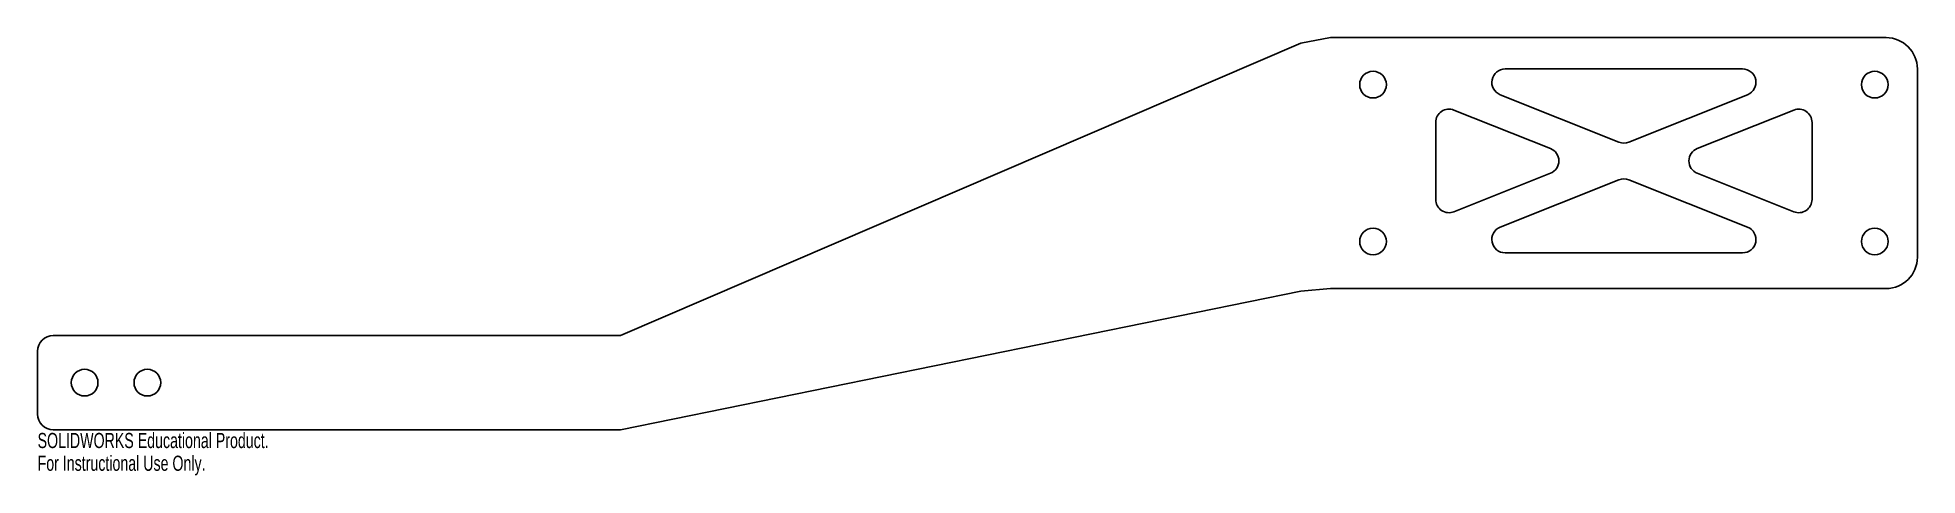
# Model space of a CAD drawing. Header units: millimetres. Extents: x -506 to 94, y -100 to 40.
import ezdxf

# ---------------------------------------------------------------- set-up
doc = ezdxf.new("R2010")
doc.units = ezdxf.units.MM
doc.styles.add('SLDTEXTSTYLE0', font='TXT', dxfattribs={"width": 0.7})

msp = doc.modelspace()

# ---------------------------------------------------------------- linework, layer by layer
at = {"color": 7, "linetype": 'Continuous', "lineweight": 25}
for p, q in [((-103.02, 38.28), (-320.02, -55)), ((-103.02, 38.28), (-93.6, 40)), ((83.6, 40), (-93.6, 40)), ((37.87, 30), (-37.87, 30)), ((93.6, -30), (93.6, 30)), ((-39.44, 21.8), (-1.57, 6.7)), ((1.57, 6.7), (39.44, 21.8)), ((-60, 12.96), (-60, -11.58)), ((-23.4, 4.64), (-54.18, 16.91)), ((54.18, 16.91), (23.4, 4.64)), ((60, -11.58), (60, 12.96)), ((-54.18, -15.52), (-23.4, -3.25)), ((-1.57, -5.32), (-39.44, -20.41)), ((39.44, -20.41), (1.57, -5.32)), ((23.4, -3.25), (54.18, -15.52)), ((-37.87, -28.61), (37.87, -28.61)), ((-320.02, -85), (-103.02, -40.81)), ((-93.6, -40), (-103.02, -40.81)), ((-93.6, -40), (83.6, -40)), ((-500.85, -55), (-320.02, -55)), ((-505.85, -80), (-505.85, -60)), ((-320.02, -85), (-500.85, -85))]:
    msp.add_line(p, q, dxfattribs=at)
for centre in [(-80, 25), (80, 25), (-80, -25), (80, -25), (-490.85, -70), (-470.85, -70)]:
    msp.add_circle(centre, 4.25, dxfattribs=at)
for centre, radius, start, end in [((83.6, 30), 10, 0, 90), ((-37.87, 25.75), 4.25, 90, 248.26154), ((37.87, 25.75), 4.25, 291.73846, 90), ((-55.75, 12.96), 4.25, 68.26154, 180), ((55.75, 12.96), 4.25, 0, 111.73846), ((0, 10.65), 4.25, 248.26154, 291.73846), ((-24.98, 0.69), 4.25, 291.73846, 68.26154), ((24.98, 0.69), 4.25, 111.73846, 248.26154), ((0, -9.26), 4.25, 68.26154, 111.73846), ((-55.75, -11.58), 4.25, 180, 291.73846), ((55.75, -11.58), 4.25, 248.26154, 0), ((-37.87, -24.36), 4.25, 111.73846, 270), ((37.87, -24.36), 4.25, 270, 68.26154), ((83.6, -30), 10, 270, 0), ((-500.85, -60), 5, 90, 180), ((-500.85, -80), 5, 180, 270)]:
    msp.add_arc(centre, radius, start, end, dxfattribs=at)

# ---------------------------------------------------------------- texts
at = {"color": 7, "linetype": 'Continuous', "char_height": 4.8336, "attachment_point": 1, "style": 'SLDTEXTSTYLE0'}
for s, insert in [('SOLIDWORKS Educational Product.', (-505.85, -86.02)), ('For Instructional Use Only.', (-505.85, -93.27))]:
    msp.add_mtext(s, dxfattribs=dict(at, insert=insert))

doc.saveas('drawing.dxf')
